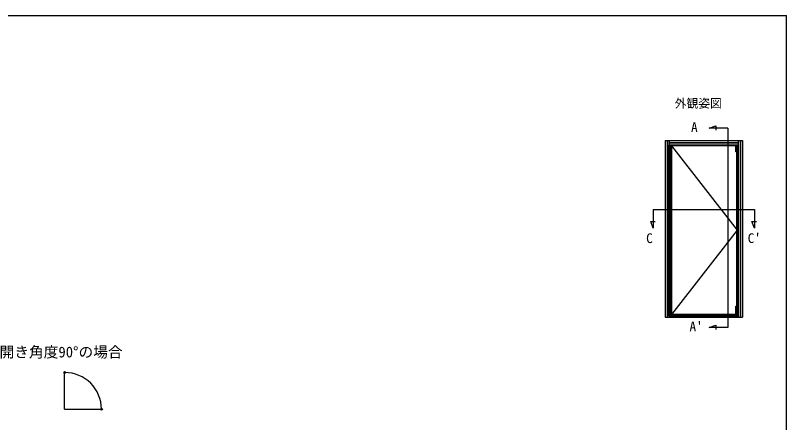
# Model space of a CAD drawing. Units: millimetres, scale not verified. Extents: x -525 to 525, y -783 to 779.
# Drawn here: x 1 to 525, y 471 to 747 of the extents above; entities that cross this region are included whole.
import ezdxf
from ezdxf.enums import TextEntityAlignment as Align

# ---------------------------------------------------------------- set-up
doc = ezdxf.new("R2010")
doc.units = ezdxf.units.MM
doc.header["$LTSCALE"] = 4
for name, color, linetype in [('0-1_USER1', 3, 'Continuous'), ('0-4_YKK_12', 2, 'Continuous'), ('0-6_YKK_A1', 4, 'Continuous'), ('0-7_YKK_D', 6, 'Continuous'), ('0-8_YKK_ZWAK', 7, 'Continuous')]:
    doc.layers.add(name, color=color, linetype=linetype)
doc.styles.add('ＭＳ ゴシック', font='')
doc.styles.get('ＭＳ ゴシック').set_extended_font_data('MS Gothic')

msp = doc.modelspace()

# ---------------------------------------------------------------- linework, layer by layer
at = {"layer": '0-4_YKK_12'}
for p, q in [((484.982, 670.638), (472.336, 670.638)), ((484.982, 670.638), (484.982, 535.223)), ((434.363, 615.331), (503.101, 615.331)), ((434.363, 615.331), (434.363, 602.685)), ((503.101, 615.331), (503.101, 602.685)), ((484.982, 535.223), (472.336, 535.223)), ((34.462, 479.648), (34.462, 504.848)), ((34.462, 479.648), (34.462, 504.848)), ((34.462, 479.648), (59.662, 479.648)), ((34.462, 479.648), (59.662, 479.648))]:
    msp.add_line(p, q, dxfattribs=at)
for points in [[(472.336, 670.638), (477.016, 672.341), (477.016, 669.221)], [(434.363, 602.685), (432.66, 607.365), (435.78, 607.365)], [(503.101, 602.685), (501.398, 607.365), (504.518, 607.365)], [(472.336, 535.223), (477.016, 536.926), (477.016, 533.806)]]:
    msp.add_lwpolyline(points, dxfattribs=at)
at = {"layer": '0-6_YKK_A1'}
for p, q in [((442.5, 662.3), (495, 662.3)), ((442.5, 662.3), (442.5, 542.275)), ((443.75, 662.3), (443.75, 542.275)), ((444.1, 662.3), (444.1, 542.275)), ((445.45, 659), (445.45, 662.3)), ((445.45, 661.05), (492.05, 661.05)), ((445.45, 660.7), (492.05, 660.7)), ((492.05, 662.3), (492.05, 542.275)), ((493.4, 662.3), (493.4, 542.275)), ((493.75, 662.3), (493.75, 542.275)), ((495, 662.3), (495, 542.275)), ((444.85, 659), (444.85, 543.65)), ((444.85, 659), (446.75, 659)), ((444.9, 659), (444.9, 543.65)), ((445.45, 659.35), (492.05, 659.35)), ((445.9, 659), (445.9, 543.65)), ((446.7, 659), (446.7, 543.65)), ((446.75, 658.175), (446.75, 659.05)), ((446.75, 659.05), (491.4, 659.05)), ((446.75, 659), (446.75, 543.6)), ((490.295, 658.625), (446.75, 658.625)), ((446.9, 544.025), (446.9, 658.625)), ((446.95, 544.025), (446.95, 658.625)), ((490.525, 659.05), (490.525, 654.675)), ((491.4, 659), (491.318, 659)), ((491.4, 543.6), (491.4, 659.05)), ((491.2, 549.8), (491.2, 654.675)), ((491.25, 549.8), (491.25, 654.675)), ((491.4, 549.425), (491.4, 654.35)), ((490.445, 549.8), (491.25, 549.8)), ((490.445, 549.8), (490.445, 543.6)), ((490.525, 543.6), (490.525, 549.8)), ((442.5, 542.275), (495, 542.275)), ((444.2, 542.454), (444.2, 541.963)), ((444.85, 543.65), (446.75, 543.65)), ((445.45, 542.275), (445.45, 543.65)), ((445.45, 543.225), (492.05, 543.225)), ((446.75, 544.475), (446.75, 543.65)), ((490.295, 544.025), (446.75, 544.025)), ((446.75, 543.6), (491.4, 543.6)), ((491.313, 543.65), (491.4, 543.65)), ((491.4, 544.125), (492.05, 544.125)), ((493.3, 542.685), (493.3, 541.756))]:
    msp.add_line(p, q, dxfattribs=at)
for points in [[(446.75, 658.625), (491.4, 601.325), (446.75, 544.025)], [(491.25, 654.675), (490.445, 654.675), (490.445, 659.05)]]:
    msp.add_lwpolyline(points, dxfattribs=at)
for points in [[(490.295, 659.05), (490.295, 658.625), (490.445, 658.625), (490.445, 659.05)], [(490.525, 659.05), (491.4, 659.05), (491.4, 658.9), (490.525, 658.9)], [(490.295, 544.025), (490.295, 543.6), (490.445, 543.6), (490.445, 544.025)], [(490.525, 543.75), (491.4, 543.75), (491.4, 543.6), (490.525, 543.6)]]:
    msp.add_lwpolyline(points, close=True, dxfattribs=at)
at = {"layer": '0-7_YKK_D'}
for centre in [(34.462, 504.637), (59.451, 479.648)]:
    msp.add_circle(centre, 0.637, dxfattribs=at)
msp.add_arc((34.462, 479.648), 24.99, 360, 90, dxfattribs=at)
at = {"layer": '0-8_YKK_ZWAK'}
msp.add_line((-525, 747.3), (525, 747.3), dxfattribs=at)
msp.add_lwpolyline([(-525, -782.7), (525, -782.7), (525, 747.3)], dxfattribs=at)

# ---------------------------------------------------------------- texts
at = {"layer": '0-1_USER1', "style": 'ＭＳ ゴシック'}
for s, height, p in [('外観姿図', 5.865, (449, 682.825)), ('A', 6.598, (460.094, 666.138)), ('C', 6.598, (429.571, 590.632)), ("C'", 6.598, (498.583, 590.677)), ("A'", 6.598, (459.046, 530.723))]:
    msp.add_text(s, height=height, dxfattribs=at).set_placement(p, align=Align.BOTTOM_LEFT)
at = {"layer": '0-7_YKK_D', "style": 'ＭＳ ゴシック'}
msp.add_text('開き角度90°の場合', height=7.331, dxfattribs=at).set_placement((-9.804, 512.721), align=Align.BOTTOM_LEFT)

doc.saveas('drawing.dxf')
